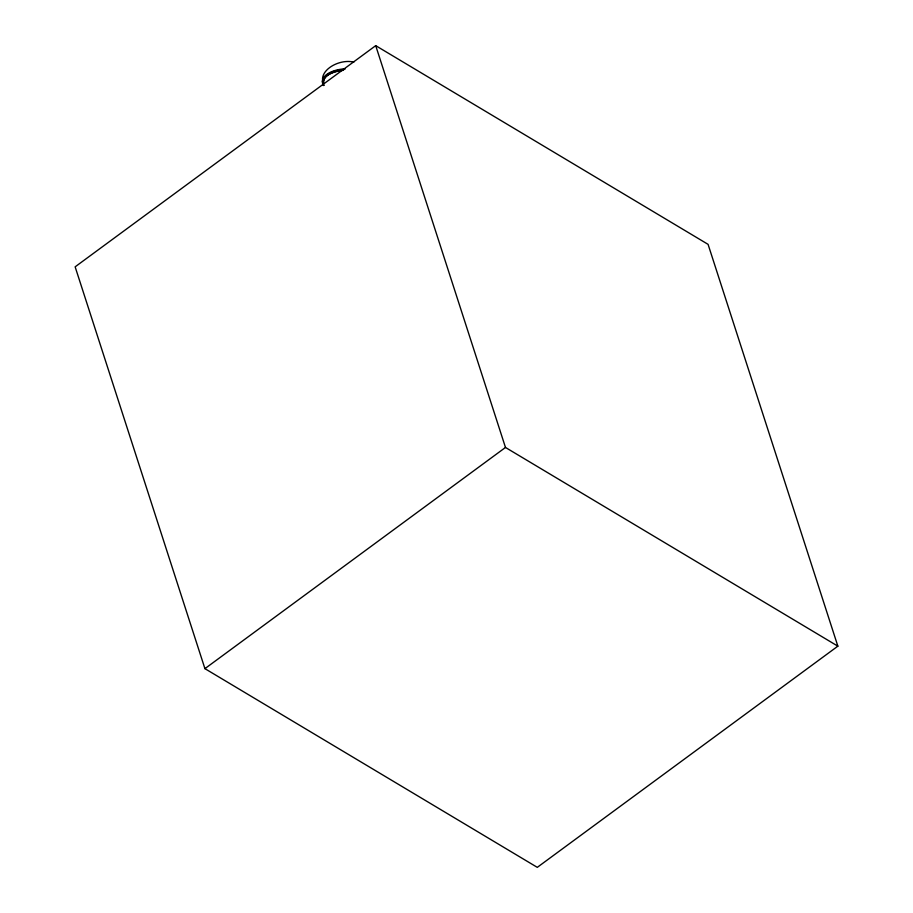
<?xml version="1.0" encoding="UTF-8"?>
<svg xmlns="http://www.w3.org/2000/svg" width="913" height="913" viewBox="0 0 913 913"><rect width="100%" height="100%" fill="white"/><g stroke="black" fill="none" stroke-linecap="round" stroke-linejoin="round"><path stroke-width="1.37" d="M322.346 81.143L322.928 78.815A22.528 11.515 -3.9 0 1 344.783 68.863M375.711 45.65L75.14 266.836L204.923 668.647L537.289 867.35L837.86 646.164L708.077 244.353L375.711 45.65L505.482 447.461L837.86 646.164M204.923 668.647L505.482 447.461M343.048 70.347C335.254 71.157 320.965 74.969 323.75 85.32M344.794 69.377C336.68 70.027 322.928 72.686 323.476 83.151M323.875 85.445A21.239 10.853 -3.9 0 1 322.323 81.143M342.889 70.107A22.528 11.515 -3.9 0 0 323.305 79.899L322.7 82.216A21.239 10.853 -3.9 0 0 323.522 85.537M323.008 81.679A20.611 12.714 -17.9 0 1 331.362 66.398A20.611 12.714 -17.9 0 1 353.833 62.13"/></g></svg>
